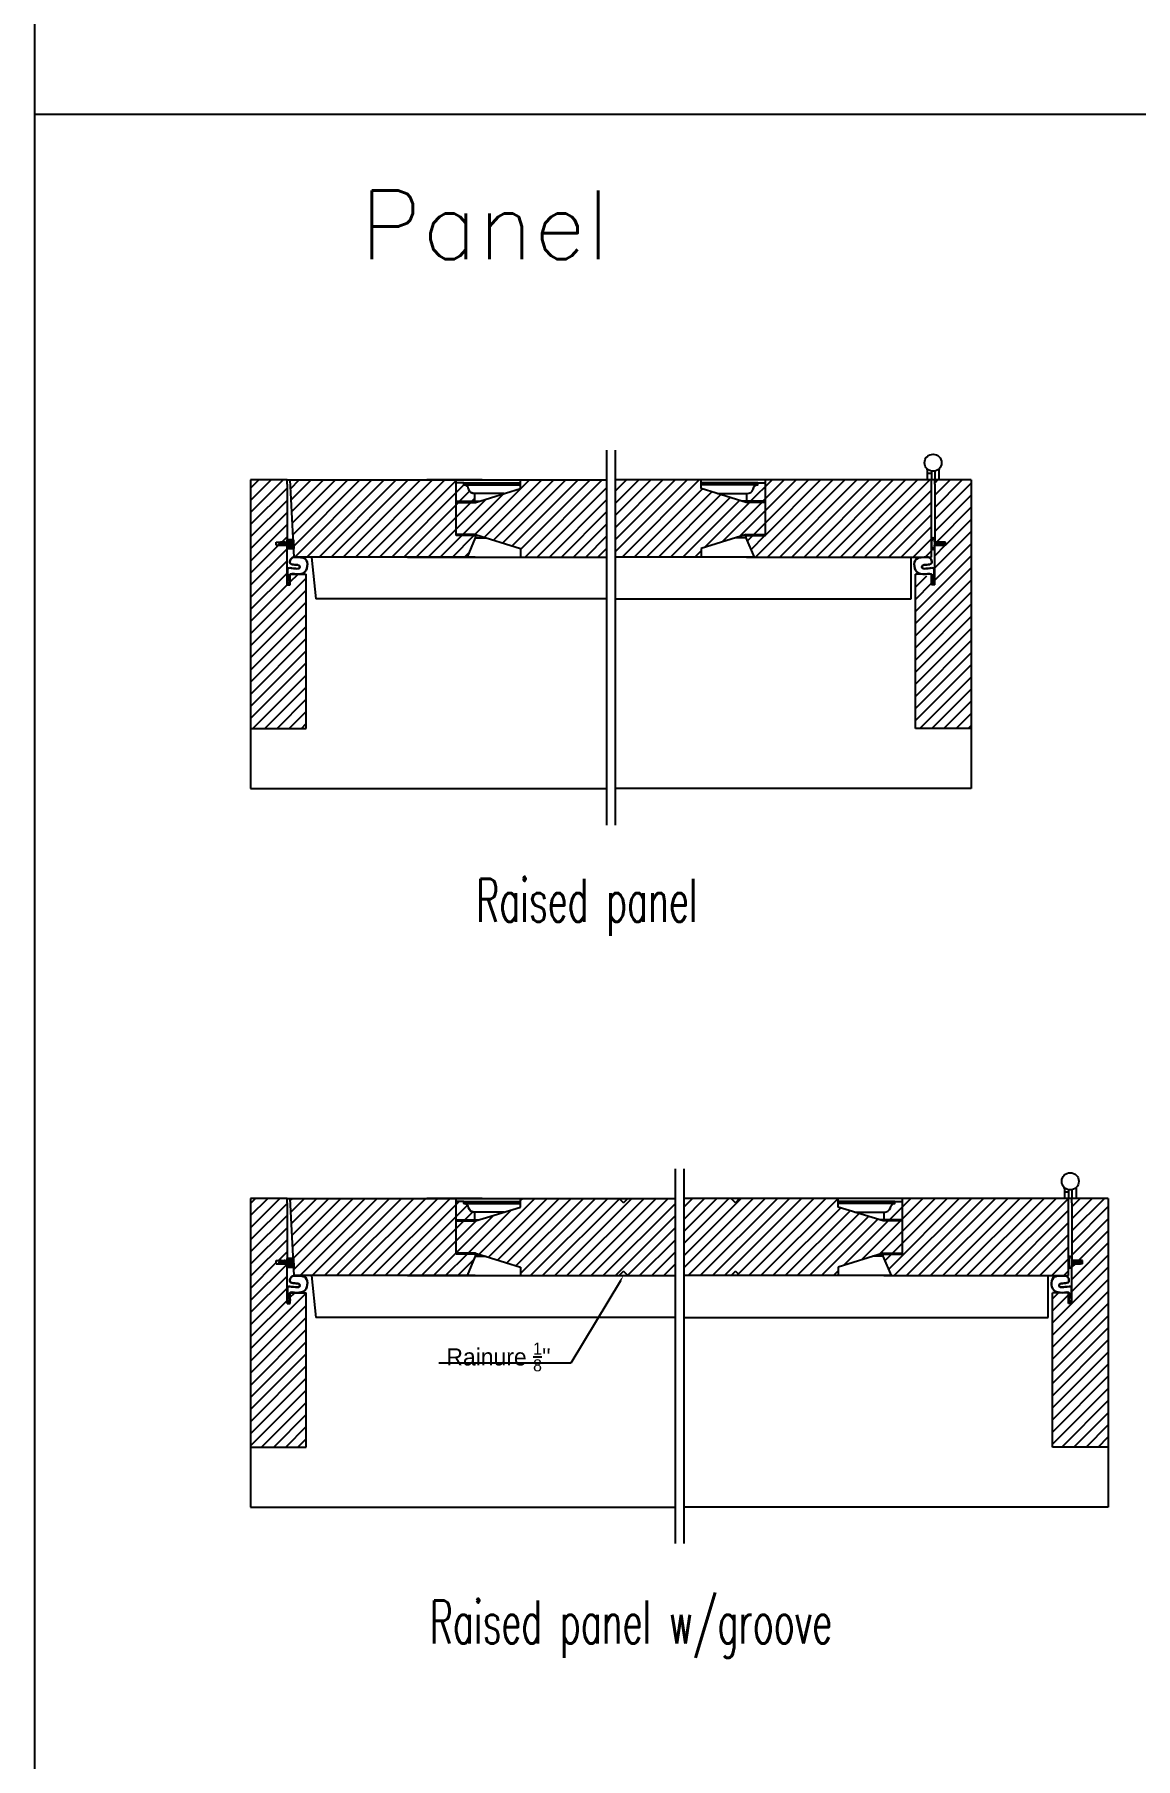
# Model space of a CAD drawing. Header units: inches. Extents: x 1985 to 11287, y 379 to 4336.
# Drawn here: x 7484.3 to 7516.4, y 3470 to 3520.3 of the extents above; entities that cross this region are included whole.
import ezdxf
from ezdxf import colors
from ezdxf.entities.mleader import LeaderData, LeaderLine
from ezdxf.math import Vec2, Vec3

# ---------------------------------------------------------------- set-up
doc = ezdxf.new("R2010")
doc.units = ezdxf.units.IN
doc.header["$MEASUREMENT"] = 0
for name, color, linetype in [('COTE1-1 99', 7, 'CONTINUOUS'), ('detail 99', 30, 'CONTINUOUS'), ('glazing tape 99', 7, 'CONTINUOUS'), ('hardware 99', 94, 'CONTINUOUS'), ('hatch 99', 1, 'CONTINUOUS'), ('separation 99', 3, 'CONTINUOUS'), ('weatherstripping 99', 5, 'CONTINUOUS'), ('wood detail 99', 7, 'CONTINUOUS')]:
    doc.layers.add(name, color=color, linetype=linetype)
doc.styles.add('DIMPLEX', font='dimplex.shx', dxfattribs={"width": 0.8})
doc.styles.add('MARVIN', font='simplex.shx', dxfattribs={"width": 0.6})
doc.styles.get("Standard").update_dxf_attribs({"font": 'txt.shx', "width": 0.8})
pattern_1 = [(45, (7808.01832, 1819.04537), (-0.176776695, 0.176776695), [])]
pattern_2 = [(45, (3330.23896, 5e-13), (-0.176776695, 0.176776695), [])]

msp = doc.modelspace()

# ---------------------------------------------------------------- hatches: boundary and pattern name
at = {"layer": 'glazing tape 99'}
h = msp.add_hatch(color=7, dxfattribs=at)
h.paths.add_polyline_path([(7496.626779, 3506.641169), (7496.626779, 3506.609869), (7497.165793, 3506.609869), (7497.165793, 3506.641169)])
h.paths.add_polyline_path([(7496.626779, 3505.672469), (7496.626779, 3505.641169), (7497.189293, 3505.641169), (7497.189293, 3505.672469)])
h = msp.add_hatch(color=7, dxfattribs=at)
h.paths.add_polyline_path([(7505.099575, 3506.641169), (7505.099575, 3506.609869), (7505.638589, 3506.609869), (7505.638589, 3506.641169)])
h.paths.add_polyline_path([(7505.638589, 3505.641169), (7505.638589, 3505.672469), (7505.076075, 3505.672469), (7505.076075, 3505.641169)])
h = msp.add_hatch(color=7, dxfattribs=at)
h.paths.add_polyline_path([(7496.626779, 3485.684015), (7496.626779, 3485.652715), (7497.165793, 3485.652715), (7497.165793, 3485.684015)])
h.paths.add_polyline_path([(7496.626779, 3484.715315), (7496.626779, 3484.684015), (7497.189293, 3484.684015), (7497.189293, 3484.715315)])
h = msp.add_hatch(color=7, dxfattribs=at)
h.paths.add_polyline_path([(7509.099575, 3485.684015), (7509.099575, 3485.652715), (7509.638589, 3485.652715), (7509.638589, 3485.684015)])
h.paths.add_polyline_path([(7509.638589, 3484.684015), (7509.638589, 3484.715315), (7509.076075, 3484.715315), (7509.076075, 3484.684015)])
at = {"layer": 'hatch 99'}
h = msp.add_hatch(dxfattribs=at)
h.set_pattern_fill('ANSI31', color=256, scale=2, style=0)
h.set_pattern_definition(pattern_2)
h.paths.add_polyline_path([(7492.251767, 3504.516169), (7491.782937, 3504.516169), (7491.782937, 3504.203705), (7491.689279, 3504.203705), (7491.689279, 3505.359669), (7491.376779, 3505.359669), (7491.376779, 3505.453669), (7491.689279, 3505.453669), (7491.689279, 3507.141169), (7491.689279, 3507.266169), (7491.689275, 3507.266169), (7490.626767, 3507.266169), (7490.626767, 3500.016169), (7492.251767, 3500.016169)])
h = msp.add_hatch(dxfattribs=at)
h.set_pattern_fill('ANSI31', color=1, scale=2, style=0)
h.set_pattern_definition([(45, (6202.76248, 4489.56443), (-0.176776695, 0.176776695), [])])
h.paths.add_polyline_path([(7496.626779, 3507.266169), (7495.532593, 3507.266169), (7491.783001, 3507.266169), (7491.900915, 3505.016169), (7496.948172, 3505.016169), (7497.189243, 3505.578669), (7497.189243, 3505.641169), (7496.626779, 3505.641169)])
h.paths.add_polyline_path([(7497.165793, 3506.867669, -0.33870461), (7496.982743, 3506.992669, 0.396713131), (7496.856683, 3507.117669), (7496.849993, 3507.117669), (7496.849993, 3507.180169), (7496.626779, 3507.180169), (7496.626779, 3506.641169), (7497.165793, 3506.641169)], flags=17)
h.paths.add_polyline_path([(7501.007691, 3507.266169), (7498.501793, 3507.266169), (7498.501793, 3507.016169), (7497.189293, 3506.609869), (7496.626779, 3506.609869), (7496.626779, 3505.672469), (7497.189293, 3505.672469), (7498.501793, 3505.266169), (7498.501793, 3505.016169), (7501.007691, 3505.016169)])
h.paths.add_polyline_path([(7505.638589, 3506.609869), (7505.076075, 3506.609869), (7503.763575, 3507.016169), (7503.763575, 3507.266169), (7501.257691, 3507.266169), (7501.257691, 3505.016169), (7503.763575, 3505.016169), (7503.763575, 3505.266169), (7505.076075, 3505.672469), (7505.638589, 3505.672469)])
h.paths.add_polyline_path([(7505.638589, 3507.180169), (7505.415375, 3507.180169), (7505.415375, 3507.117669), (7505.408685, 3507.117669, 0.396713131), (7505.282625, 3506.992669, -0.33870461), (7505.099575, 3506.867669), (7505.099575, 3506.641169), (7505.638589, 3506.641169)], flags=17)
h.paths.add_polyline_path([(7510.482381, 3507.266169), (7505.638589, 3507.266169), (7505.638589, 3505.641169), (7505.076075, 3505.641169), (7505.076075, 3505.578669), (7505.317146, 3505.016169), (7510.482381, 3505.016169)])
h = msp.add_hatch(dxfattribs=at)
h.set_pattern_fill('ANSI31', color=256, scale=2, style=0)
h.set_pattern_definition(pattern_2)
edge = h.paths.add_edge_path()
edge.add_line((7511.638616, 3507.266169), (7510.576104, 3507.266169))
edge.add_line((7510.576104, 3507.266169), (7510.576104, 3507.141169))
edge.add_line((7510.576104, 3507.141169), (7510.576108, 3505.453669))
edge.add_line((7510.576108, 3505.453669), (7510.888604, 3505.453669))
edge.add_line((7510.888604, 3505.453669), (7510.888604, 3505.359669))
edge.add_line((7510.888604, 3505.359669), (7510.576108, 3505.359669))
edge.add_line((7510.576108, 3505.359669), (7510.576108, 3504.200857))
edge.add_spline(control_points=[(7510.30919, 3504.517845), (7510.381075, 3504.532422), (7510.508998, 3504.55006), (7510.548736, 3504.385977), (7510.457945, 3504.342878), (7510.495104, 3504.253425), (7510.565144, 3504.209209)], knot_values=[0.002756706, 0.002756706, 0.002756706, 0.002756706, 0.162430415, 0.217787302, 0.327082606, 0.496812861, 0.496812861, 0.496812861, 0.496812861], degree=3, periodic=0)
edge.add_line((7510.57237, 3504.203705), (7510.482446, 3504.203705))
edge.add_line((7510.482446, 3504.203705), (7510.482446, 3504.514017))
edge.add_spline(control_points=[(7510.30919, 3504.517845), (7510.381075, 3504.532422), (7510.508998, 3504.55006), (7510.548736, 3504.385977), (7510.457945, 3504.342878), (7510.495104, 3504.253425), (7510.565144, 3504.209209)], knot_values=[0.002756706, 0.002756706, 0.002756706, 0.002756706, 0.162430415, 0.217787302, 0.327082606, 0.496812861, 0.496812861, 0.496812861, 0.496812861], degree=3, periodic=0)
edge.add_line((7510.477968, 3504.516169), (7510.013616, 3504.516169))
edge.add_line((7510.013616, 3504.516169), (7510.013616, 3500.016169))
edge.add_line((7510.013616, 3500.016169), (7511.638616, 3500.016169))
edge.add_line((7511.638616, 3500.016169), (7511.638616, 3507.266169))
h = msp.add_hatch(dxfattribs=at)
h.set_pattern_fill('ANSI31', color=256, scale=2, style=0)
h.set_pattern_definition(pattern_2)
h.paths.add_polyline_path([(7492.251767, 3483.559015), (7491.782937, 3483.559015), (7491.782937, 3483.246551), (7491.689279, 3483.246551), (7491.689279, 3484.402515), (7491.376779, 3484.402515), (7491.376779, 3484.496515), (7491.689279, 3484.496515), (7491.689279, 3486.184015), (7491.689279, 3486.309015), (7491.689275, 3486.309015), (7490.626767, 3486.309015), (7490.626767, 3479.059015), (7492.251767, 3479.059015)])
h = msp.add_hatch(dxfattribs=at)
h.set_pattern_fill('ANSI31', color=256, scale=2, style=0)
h.set_pattern_definition(pattern_1)
h.paths.add_polyline_path([(7496.948172, 3484.059015), (7497.189243, 3484.621515), (7497.189243, 3484.684015), (7496.626779, 3484.684015), (7496.626779, 3486.309015), (7491.783001, 3486.309015), (7491.900915, 3484.059015)])
h.paths.add_polyline_path([(7497.165793, 3485.684015), (7497.165793, 3485.910515, -0.405805258), (7496.974195, 3486.077541, 0.303301638), (7496.856683, 3486.160515), (7496.849993, 3486.160515), (7496.849993, 3486.223015), (7496.626779, 3486.223015), (7496.626779, 3485.684015)], flags=17)
h.paths.add_polyline_path([(7501.376793, 3484.059015), (7501.501793, 3484.184015), (7501.626793, 3484.059015), (7503.007691, 3484.059015), (7503.007691, 3486.309015), (7501.626793, 3486.309015), (7501.501793, 3486.184015), (7501.376793, 3486.309015), (7498.657943, 3486.309015), (7498.501793, 3486.309015), (7498.501793, 3486.059015), (7497.189293, 3485.652715), (7496.626779, 3485.652715), (7496.626779, 3484.715315), (7497.189293, 3484.715315), (7498.501793, 3484.309015), (7498.501793, 3484.059015)])
h = msp.add_hatch(dxfattribs=at)
h.set_pattern_fill('ANSI31', color=256, scale=2, style=0)
h.set_pattern_definition(pattern_1)
h.paths.add_polyline_path([(7507.763575, 3484.059015), (7507.763575, 3484.309015), (7509.076075, 3484.715315), (7509.638589, 3484.715315), (7509.638589, 3485.652715), (7509.076075, 3485.652715), (7507.763575, 3486.059015), (7507.763575, 3486.309015), (7504.888575, 3486.309015), (7504.763575, 3486.184015), (7504.638575, 3486.309015), (7503.257691, 3486.309015), (7503.257691, 3484.059015), (7504.638575, 3484.059015), (7504.763575, 3484.184015), (7504.888575, 3484.059015)])
h.paths.add_polyline_path([(7514.482381, 3484.059015), (7514.482381, 3486.309015), (7509.638589, 3486.309015), (7509.638589, 3484.684015), (7509.076075, 3484.684015), (7509.076075, 3484.621515), (7509.317146, 3484.059015)])
h.paths.add_polyline_path([(7509.638589, 3486.223015), (7509.415375, 3486.223015), (7509.415375, 3486.160515), (7509.408685, 3486.160515, 0.303301638), (7509.291172, 3486.077541, -0.405805258), (7509.099575, 3485.910515), (7509.099575, 3485.684015), (7509.638589, 3485.684015)], flags=17)
h = msp.add_hatch(dxfattribs=at)
h.set_pattern_fill('ANSI31', color=256, scale=2, style=0)
h.set_pattern_definition(pattern_2)
edge = h.paths.add_edge_path()
edge.add_line((7515.638616, 3486.309015), (7514.576104, 3486.309015))
edge.add_line((7514.576104, 3486.309015), (7514.576104, 3486.184015))
edge.add_line((7514.576104, 3486.184015), (7514.576108, 3484.496515))
edge.add_line((7514.576108, 3484.496515), (7514.888604, 3484.496515))
edge.add_line((7514.888604, 3484.496515), (7514.888604, 3484.402515))
edge.add_line((7514.888604, 3484.402515), (7514.576108, 3484.402515))
edge.add_line((7514.576108, 3484.402515), (7514.576108, 3483.246551))
edge.add_line((7514.576108, 3483.246551), (7514.482446, 3483.246551))
edge.add_line((7514.482446, 3483.246551), (7514.482446, 3483.558931))
edge.add_spline(control_points=[(7514.30919, 3483.560692), (7514.381075, 3483.575268), (7514.508998, 3483.592907), (7514.548736, 3483.428823), (7514.457945, 3483.385725), (7514.495104, 3483.296272), (7514.565144, 3483.252056)], knot_values=[0.002756706, 0.002756706, 0.002756706, 0.002756706, 0.162430415, 0.217787302, 0.327082606, 0.496812861, 0.496812861, 0.496812861, 0.496812861], degree=3, periodic=0)
edge.add_line((7514.482291, 3483.559015), (7514.013616, 3483.559015))
edge.add_line((7514.013616, 3483.559015), (7514.013616, 3479.059015))
edge.add_line((7514.013616, 3479.059015), (7515.638616, 3479.059015))
edge.add_line((7515.638616, 3479.059015), (7515.638616, 3486.309015))
at = {"layer": 'weatherstripping 99', "lineweight": 30}
for points in [[(7491.720279, 3505.516169), (7491.689305, 3505.516169), (7491.689287, 3505.420648), (7491.655697, 3505.390921), (7491.595903, 3505.390921), (7491.639439, 3505.453169), (7491.611142, 3505.453169), (7491.567606, 3505.390921), (7491.488718, 3505.390921), (7491.532254, 3505.453169), (7491.503957, 3505.453169), (7491.437432, 3505.374421), (7491.437432, 3505.359668), (7491.689275, 3505.359668), (7491.689257, 3505.266169), (7491.720279, 3505.266169)], [(7491.720279, 3484.559015), (7491.689305, 3484.559015), (7491.689287, 3484.463494), (7491.655697, 3484.433767), (7491.595903, 3484.433767), (7491.639439, 3484.496015), (7491.611142, 3484.496015), (7491.567606, 3484.433767), (7491.488718, 3484.433767), (7491.532254, 3484.496015), (7491.503957, 3484.496015), (7491.437432, 3484.417267), (7491.437432, 3484.402515), (7491.689275, 3484.402515), (7491.689257, 3484.309015), (7491.720279, 3484.309015)]]:
    msp.add_hatch(color=5, dxfattribs=at).paths.add_polyline_path(points)
h = msp.add_hatch(dxfattribs=at)
h.set_pattern_fill('ANSI36', color=5, scale=0.125, angle=315, style=0)
h.set_pattern_definition([(0, (7679.512688, 1915.294217), (0.02734375, 0.015625), [0.0390625, -0.0078125, 0, -0.0078125])])
h.paths.add_polyline_path([(7491.874719, 3505.516169), (7491.720279, 3505.516169), (7491.720279, 3505.266169), (7491.887821, 3505.266169)])
h = msp.add_hatch(dxfattribs=at)
h.set_pattern_fill('ANSI36', color=5, scale=0.125, angle=315, style=0)
h.set_pattern_definition([(0, (7679.512688, 1894.337063), (0.02734375, 0.015625), [0.0390625, -0.0078125, 0, -0.0078125])])
h.paths.add_polyline_path([(7491.874719, 3484.559015), (7491.720279, 3484.559015), (7491.720279, 3484.309015), (7491.887821, 3484.309015)])

# ---------------------------------------------------------------- linework, layer by layer
at = {"layer": 'hardware 99', "color": 94}
for p, q in [((7510.357381, 3507.559456), (7510.357381, 3507.266169)), ((7510.482381, 3507.453669), (7510.357381, 3507.453669)), ((7510.482381, 3507.5206), (7510.482381, 3507.266169)), ((7510.576108, 3507.5206), (7510.576108, 3507.266169)), ((7510.701108, 3507.559456), (7510.701108, 3507.266169)), ((7514.357381, 3486.602303), (7514.357381, 3486.309015)), ((7514.701108, 3486.602303), (7514.701108, 3486.309015)), ((7514.482381, 3486.496515), (7514.357381, 3486.496515)), ((7514.482381, 3486.563447), (7514.482381, 3486.309015)), ((7514.576108, 3486.563447), (7514.576108, 3486.309015))]:
    msp.add_line(p, q, dxfattribs=at)
for centre in [(7510.529244, 3507.766169), (7514.529244, 3486.809015)]:
    msp.add_circle(centre, 0.25, dxfattribs=at)
for centre, start, end in [((7510.294881, 3507.559456), 0, 41.4128763), ((7510.763608, 3507.559456), 138.5871237, 180), ((7514.294881, 3486.602303), 0, 41.4128763), ((7514.763608, 3486.602303), 138.5871237, 180)]:
    msp.add_arc(centre, 0.0625, start, end, dxfattribs=at)
at = {"layer": 'separation 99'}
for p, q in [((7484.325689, 3764.575732), (7484.325689, 3512.490972)), ((7554.801223, 3517.920326), (7484.325689, 3517.920326)), ((7484.325689, 3514.186238), (7484.325689, 3468.707265))]:
    msp.add_line(p, q, dxfattribs=at)
at = {"layer": 'weatherstripping 99', "color": 5, "lineweight": 30}
for p, q in [((7491.437432, 3505.374421), (7491.503957, 3505.453169)), ((7491.437432, 3505.374421), (7491.437432, 3505.359669)), ((7491.437432, 3505.359668), (7491.437432, 3505.374421)), ((7491.689275, 3505.359668), (7491.437432, 3505.359668)), ((7491.488718, 3505.390921), (7491.532254, 3505.453169)), ((7491.567606, 3505.390921), (7491.488718, 3505.390921)), ((7491.503957, 3505.453169), (7491.532254, 3505.453169)), ((7491.567606, 3505.390921), (7491.611142, 3505.453169)), ((7491.595903, 3505.390921), (7491.639439, 3505.453169)), ((7491.655697, 3505.390921), (7491.595903, 3505.390921)), ((7491.611142, 3505.453169), (7491.639439, 3505.453169)), ((7491.689287, 3505.420648), (7491.655697, 3505.390921)), ((7491.689275, 3505.359668), (7491.689257, 3505.266169)), ((7491.689257, 3505.266169), (7491.887821, 3505.266169)), ((7491.689305, 3505.516169), (7491.689287, 3505.420648)), ((7491.689305, 3505.516169), (7491.874719, 3505.516169)), ((7491.720279, 3505.266169), (7491.720279, 3505.516169)), ((7491.887821, 3505.266169), (7491.874719, 3505.516169)), ((7510.8592, 3505.406669), (7510.57795, 3505.406669)), ((7491.700238, 3504.682996), (7491.700238, 3504.209209)), ((7510.565144, 3504.682996), (7510.565144, 3504.209209)), ((7491.689305, 3484.559015), (7491.689287, 3484.463494)), ((7491.689305, 3484.559015), (7491.874719, 3484.559015)), ((7491.720279, 3484.309015), (7491.720279, 3484.559015)), ((7491.887821, 3484.309015), (7491.874719, 3484.559015)), ((7491.437432, 3484.417267), (7491.503957, 3484.496015)), ((7491.437432, 3484.417267), (7491.437432, 3484.402515)), ((7491.437432, 3484.402515), (7491.437432, 3484.417267)), ((7491.689275, 3484.402515), (7491.437432, 3484.402515)), ((7491.488718, 3484.433767), (7491.532254, 3484.496015)), ((7491.567606, 3484.433767), (7491.488718, 3484.433767)), ((7491.503957, 3484.496015), (7491.532254, 3484.496015)), ((7491.567606, 3484.433767), (7491.611142, 3484.496015)), ((7491.595903, 3484.433767), (7491.639439, 3484.496015)), ((7491.655697, 3484.433767), (7491.595903, 3484.433767)), ((7491.611142, 3484.496015), (7491.639439, 3484.496015)), ((7491.689287, 3484.463494), (7491.655697, 3484.433767)), ((7491.689275, 3484.402515), (7491.689257, 3484.309015)), ((7491.689257, 3484.309015), (7491.887821, 3484.309015)), ((7514.8592, 3484.449515), (7514.57795, 3484.449515)), ((7491.700238, 3483.725842), (7491.700238, 3483.252056)), ((7514.565144, 3483.725842), (7514.565144, 3483.252056))]:
    msp.add_line(p, q, dxfattribs=at)
at = {"layer": 'weatherstripping 99'}
for p, q in [((7510.57795, 3505.453669), (7510.57795, 3505.359669)), ((7514.57795, 3484.496515), (7514.57795, 3484.402515))]:
    msp.add_line(p, q, dxfattribs=at)
at = {"layer": 'weatherstripping 99', "color": 5, "lineweight": 30}
for centre, radius, start, end in [((7511.974534, 3505.406669), 1.490314, 175.5422501, 184.4577651), ((7510.525368, 3505.53684), 0.039346, 44.9078748, 201.3716879), ((7510.525368, 3505.276497), 0.039346, 158.6283299, 315.092152), ((7510.060911, 3505.406671), 0.517039, 342.211976, 17.7871245), ((7492.083539, 3504.733122), 0.272391, 68.1531508, 90.3367326), ((7510.181844, 3504.733122), 0.272391, 89.6632674, 111.8468492), ((7515.974534, 3484.449515), 1.490314, 175.5422501, 184.4577651), ((7514.525368, 3484.579687), 0.039346, 44.9078748, 201.3716879), ((7514.060911, 3484.449518), 0.517039, 342.211976, 17.7871245), ((7514.525368, 3484.319344), 0.039346, 158.6283299, 315.092152), ((7492.083539, 3483.775969), 0.272391, 68.1531508, 90.3367326), ((7514.181844, 3483.775969), 0.272391, 89.6632674, 111.8468492)]:
    msp.add_arc(centre, radius, start, end, dxfattribs=at)
for points, knots in [([(7492.081938, 3505.005509), (7491.944929, 3505.016584), (7491.850647, 3505.009887), (7491.788344, 3504.966145), (7491.743335, 3504.737866), (7492.066295, 3504.833799), (7492.067932, 3504.608959), (7491.756181, 3504.731373), (7491.700238, 3504.682996)], [0, 0, 0, 0, 0.083614321, 0.208464293, 0.316031641, 0.607589822, 0.683535209, 1.009413891, 1.009413891, 1.009413891, 1.009413891]), ([(7491.956193, 3504.517845), (7492.056429, 3504.521266), (7492.305867, 3504.521046), (7492.312424, 3504.934521), (7492.184903, 3504.985951)], [0, 0, 0, 0, 0.2460489598, 0.6041502785, 0.6041502785, 0.6041502785, 0.6041502785]), ([(7510.30919, 3504.517845), (7510.208954, 3504.521266), (7509.959516, 3504.521046), (7509.952959, 3504.934521), (7510.080479, 3504.985951)], [0, 0, 0, 0, 0.2460489598, 0.6041502785, 0.6041502785, 0.6041502785, 0.6041502785]), ([(7510.183444, 3505.005509), (7510.320453, 3505.016584), (7510.414736, 3505.009887), (7510.477039, 3504.966145), (7510.522048, 3504.737866), (7510.199088, 3504.833799), (7510.19745, 3504.608959), (7510.509202, 3504.731373), (7510.565144, 3504.682996)], [0, 0, 0, 0, 0.083614321, 0.208464293, 0.316031641, 0.607589822, 0.683535209, 1.009413891, 1.009413891, 1.009413891, 1.009413891]), ([(7491.700238, 3504.209209), (7491.770279, 3504.253425), (7491.807438, 3504.342878), (7491.716647, 3504.385977), (7491.756385, 3504.55006), (7491.884307, 3504.532422), (7491.956193, 3504.517845)], [0.0027567057, 0.0027567057, 0.0027567057, 0.0027567057, 0.1724869609, 0.2817822642, 0.3371391511, 0.4968128609, 0.4968128609, 0.4968128609, 0.4968128609]), ([(7510.565144, 3504.209209), (7510.495104, 3504.253425), (7510.457945, 3504.342878), (7510.548736, 3504.385977), (7510.508998, 3504.55006), (7510.381075, 3504.532422), (7510.30919, 3504.517845)], [0.0027567057, 0.0027567057, 0.0027567057, 0.0027567057, 0.1724869609, 0.2817822642, 0.3371391511, 0.4968128609, 0.4968128609, 0.4968128609, 0.4968128609]), ([(7492.081938, 3484.048355), (7491.944929, 3484.05943), (7491.850647, 3484.052734), (7491.788344, 3484.008992), (7491.743335, 3483.780713), (7492.066295, 3483.876645), (7492.067932, 3483.651806), (7491.756181, 3483.774219), (7491.700238, 3483.725842)], [0, 0, 0, 0, 0.083614321, 0.208464293, 0.316031641, 0.607589822, 0.683535209, 1.009413891, 1.009413891, 1.009413891, 1.009413891]), ([(7514.183444, 3484.048355), (7514.320453, 3484.05943), (7514.414736, 3484.052734), (7514.477039, 3484.008992), (7514.522048, 3483.780713), (7514.199088, 3483.876645), (7514.19745, 3483.651806), (7514.509202, 3483.774219), (7514.565144, 3483.725842)], [0, 0, 0, 0, 0.083614321, 0.208464293, 0.316031641, 0.607589822, 0.683535209, 1.009413891, 1.009413891, 1.009413891, 1.009413891]), ([(7491.700238, 3483.252056), (7491.770279, 3483.296272), (7491.807438, 3483.385725), (7491.716647, 3483.428823), (7491.756385, 3483.592907), (7491.884307, 3483.575268), (7491.956193, 3483.560692)], [0.0027567057, 0.0027567057, 0.0027567057, 0.0027567057, 0.1724869609, 0.2817822642, 0.3371391511, 0.4968128609, 0.4968128609, 0.4968128609, 0.4968128609]), ([(7491.956193, 3483.560692), (7492.056429, 3483.564113), (7492.305867, 3483.563893), (7492.312424, 3483.977368), (7492.184903, 3484.028797)], [0, 0, 0, 0, 0.2460489598, 0.6041502785, 0.6041502785, 0.6041502785, 0.6041502785]), ([(7514.30919, 3483.560692), (7514.208954, 3483.564113), (7513.959516, 3483.563893), (7513.952959, 3483.977368), (7514.080479, 3484.028797)], [0, 0, 0, 0, 0.2460489598, 0.6041502785, 0.6041502785, 0.6041502785, 0.6041502785]), ([(7514.565144, 3483.252056), (7514.495104, 3483.296272), (7514.457945, 3483.385725), (7514.548736, 3483.428823), (7514.508998, 3483.592907), (7514.381075, 3483.575268), (7514.30919, 3483.560692)], [0.0027567057, 0.0027567057, 0.0027567057, 0.0027567057, 0.1724869609, 0.2817822642, 0.3371391511, 0.4968128609, 0.4968128609, 0.4968128609, 0.4968128609])]:
    msp.add_open_spline(points, degree=3, knots=knots, dxfattribs=at)
at = {"layer": 'wood detail 99'}
for p, q in [((7501.007691, 3508.134663), (7501.007691, 3497.199215)), ((7501.257691, 3508.134663), (7501.257691, 3497.199215)), ((7491.900915, 3505.016169), (7491.783001, 3507.266169)), ((7495.532593, 3507.266169), (7496.626779, 3507.266169)), ((7497.382252, 3507.266169), (7495.765071, 3507.266169)), ((7496.626779, 3507.266169), (7498.501793, 3507.266169)), ((7496.626779, 3507.266169), (7498.387458, 3507.266169)), ((7496.626779, 3507.266169), (7498.657943, 3507.266169)), ((7498.501793, 3507.016169), (7498.501793, 3507.266169)), ((7498.501793, 3507.266169), (7501.007741, 3507.266169)), ((7498.657943, 3507.266169), (7501.007691, 3507.266169)), ((7503.763575, 3507.266169), (7501.257691, 3507.266169)), ((7503.763575, 3507.016169), (7503.763575, 3507.266169)), ((7505.638589, 3507.266169), (7503.763575, 3507.266169)), ((7505.638589, 3507.266169), (7503.87791, 3507.266169)), ((7510.482381, 3505.016169), (7510.482381, 3507.266169)), ((7511.638616, 3507.266169), (7510.576108, 3507.266169)), ((7491.689279, 3507.141169), (7491.689279, 3505.453669)), ((7498.022083, 3506.867669), (7497.165793, 3506.867669)), ((7497.751793, 3506.867669), (7497.165793, 3506.867669)), ((7497.189293, 3506.609869), (7498.501793, 3507.016169)), ((7505.076075, 3506.609869), (7503.763575, 3507.016169)), ((7504.243285, 3506.867669), (7505.099575, 3506.867669)), ((7504.513575, 3506.867669), (7505.099575, 3506.867669)), ((7510.576104, 3507.141169), (7510.576108, 3505.453669)), ((7491.376779, 3505.453669), (7491.689275, 3505.453669)), ((7491.376779, 3505.359669), (7491.689275, 3505.359669)), ((7497.189293, 3505.672469), (7496.626779, 3505.672469)), ((7497.189293, 3505.641169), (7496.626779, 3505.641169)), ((7497.189293, 3505.641169), (7496.626779, 3505.641169)), ((7497.189293, 3505.641169), (7496.626779, 3505.641169)), ((7497.189243, 3505.641169), (7496.626779, 3505.641169)), ((7497.189243, 3505.641169), (7496.626779, 3505.641169)), ((7497.189243, 3505.578669), (7497.189243, 3505.641169)), ((7497.189243, 3505.578669), (7497.189243, 3505.641169)), ((7497.189293, 3505.672469), (7498.501793, 3505.266169)), ((7497.189293, 3505.578669), (7497.189293, 3505.672469)), ((7497.189293, 3505.578669), (7497.189293, 3505.641169)), ((7497.189293, 3505.578669), (7497.189293, 3505.641169)), ((7497.189293, 3505.578669), (7497.492302, 3505.578669)), ((7498.501793, 3505.266169), (7498.501793, 3505.016169)), ((7505.076075, 3505.672469), (7503.763575, 3505.266169)), ((7503.763575, 3505.266169), (7503.763575, 3505.016169)), ((7505.076075, 3505.578669), (7504.773066, 3505.578669)), ((7505.076075, 3505.672469), (7505.638589, 3505.672469)), ((7505.076075, 3505.578669), (7505.076075, 3505.672469)), ((7505.076075, 3505.641169), (7505.638589, 3505.641169)), ((7505.076075, 3505.578669), (7505.076075, 3505.641169)), ((7505.076075, 3505.641169), (7505.638589, 3505.641169)), ((7505.076075, 3505.641169), (7505.638589, 3505.641169)), ((7505.076075, 3505.578669), (7505.076075, 3505.641169)), ((7510.888604, 3505.453669), (7510.576108, 3505.453669)), ((7510.888604, 3505.359669), (7510.576108, 3505.359669)), ((7495.2067, 3505.016169), (7496.948172, 3505.016169)), ((7496.948172, 3505.016169), (7501.007691, 3505.016169)), ((7496.948172, 3505.016169), (7498.657943, 3505.016169)), ((7496.948222, 3505.016169), (7498.501793, 3505.016169)), ((7496.948222, 3505.016169), (7501.007741, 3505.016169)), ((7496.948222, 3505.016169), (7498.387458, 3505.016169)), ((7497.172481, 3505.016169), (7501.007691, 3505.016169)), ((7498.501793, 3505.016169), (7501.007741, 3505.016169)), ((7498.657943, 3505.016169), (7501.007691, 3505.016169)), ((7503.763575, 3505.016169), (7501.257691, 3505.016169)), ((7505.317146, 3505.016169), (7501.257691, 3505.016169)), ((7505.092902, 3505.016169), (7501.257691, 3505.016169)), ((7505.317146, 3505.016169), (7503.763575, 3505.016169)), ((7505.317146, 3505.016169), (7503.87791, 3505.016169)), ((7509.888716, 3503.797169), (7509.888716, 3505.016169)), ((7490.626767, 3500.016169), (7492.251767, 3500.016169)), ((7490.626767, 3500.016169), (7490.626767, 3498.266169)), ((7511.638616, 3500.016169), (7510.013616, 3500.016169)), ((7511.638616, 3500.016169), (7511.638616, 3498.266169)), ((7490.626767, 3498.266169), (7501.007691, 3498.266169)), ((7511.638616, 3498.266169), (7501.257691, 3498.266169)), ((7503.007691, 3487.17751), (7503.007691, 3476.242062)), ((7503.257691, 3487.17751), (7503.257691, 3476.242062)), ((7491.689279, 3486.184015), (7491.689279, 3484.496515)), ((7491.900915, 3484.059015), (7491.783001, 3486.309015)), ((7495.532593, 3486.309015), (7496.626779, 3486.309015)), ((7497.382252, 3486.309015), (7495.765071, 3486.309015)), ((7496.626779, 3486.309015), (7498.501793, 3486.309015)), ((7496.626779, 3486.309015), (7498.387458, 3486.309015)), ((7496.626779, 3486.309015), (7498.657943, 3486.309015)), ((7498.501793, 3486.059015), (7498.501793, 3486.309015)), ((7498.501793, 3486.309015), (7503.007741, 3486.309015)), ((7498.657943, 3486.309015), (7503.007691, 3486.309015)), ((7501.501793, 3486.184015), (7501.376793, 3486.309015)), ((7501.501793, 3486.184015), (7501.626793, 3486.309015)), ((7507.763575, 3486.309015), (7503.257691, 3486.309015)), ((7504.763575, 3486.184015), (7504.638575, 3486.309015)), ((7504.763575, 3486.184015), (7504.888575, 3486.309015)), ((7507.763575, 3486.059015), (7507.763575, 3486.309015)), ((7509.638589, 3486.309015), (7507.763575, 3486.309015)), ((7509.638589, 3486.309015), (7507.87791, 3486.309015)), ((7514.482381, 3484.059015), (7514.482381, 3486.309015)), ((7514.576104, 3486.184015), (7514.576108, 3484.496515)), ((7515.638616, 3486.309015), (7514.576108, 3486.309015)), ((7498.022083, 3485.910515), (7497.165793, 3485.910515)), ((7497.751793, 3485.910515), (7497.165793, 3485.910515)), ((7497.189293, 3485.652715), (7498.501793, 3486.059015)), ((7509.076075, 3485.652715), (7507.763575, 3486.059015)), ((7508.243285, 3485.910515), (7509.099575, 3485.910515)), ((7508.513575, 3485.910515), (7509.099575, 3485.910515)), ((7497.189293, 3484.715315), (7496.626779, 3484.715315)), ((7497.189293, 3484.684015), (7496.626779, 3484.684015)), ((7497.189293, 3484.684015), (7496.626779, 3484.684015)), ((7497.189293, 3484.684015), (7496.626779, 3484.684015)), ((7497.189243, 3484.684015), (7496.626779, 3484.684015)), ((7497.189243, 3484.684015), (7496.626779, 3484.684015)), ((7497.189243, 3484.621515), (7497.189243, 3484.684015)), ((7497.189243, 3484.621515), (7497.189243, 3484.684015)), ((7497.189293, 3484.715315), (7498.501793, 3484.309015)), ((7497.189293, 3484.621515), (7497.189293, 3484.715315)), ((7497.189293, 3484.621515), (7497.189293, 3484.684015)), ((7497.189293, 3484.621515), (7497.189293, 3484.684015)), ((7497.189293, 3484.621515), (7497.492302, 3484.621515)), ((7509.076075, 3484.715315), (7507.763575, 3484.309015)), ((7509.076075, 3484.621515), (7508.773066, 3484.621515)), ((7509.076075, 3484.715315), (7509.638589, 3484.715315)), ((7509.076075, 3484.621515), (7509.076075, 3484.715315)), ((7509.076075, 3484.684015), (7509.638589, 3484.684015)), ((7509.076075, 3484.621515), (7509.076075, 3484.684015)), ((7509.076075, 3484.684015), (7509.638589, 3484.684015)), ((7509.076075, 3484.684015), (7509.638589, 3484.684015)), ((7509.076075, 3484.621515), (7509.076075, 3484.684015)), ((7491.376779, 3484.496515), (7491.689275, 3484.496515)), ((7491.376779, 3484.402515), (7491.689275, 3484.402515)), ((7495.2067, 3484.059015), (7496.948172, 3484.059015)), ((7496.948172, 3484.059015), (7503.007691, 3484.059015)), ((7496.948172, 3484.059015), (7498.657943, 3484.059015)), ((7496.948222, 3484.059015), (7498.501793, 3484.059015)), ((7496.948222, 3484.059015), (7503.007741, 3484.059015)), ((7496.948222, 3484.059015), (7498.387458, 3484.059015)), ((7497.172481, 3484.059015), (7503.007691, 3484.059015)), ((7498.501793, 3484.309015), (7498.501793, 3484.059015)), ((7498.501793, 3484.059015), (7503.007741, 3484.059015)), ((7498.657943, 3484.059015), (7503.007691, 3484.059015)), ((7501.501793, 3484.184015), (7501.376793, 3484.059015)), ((7501.501793, 3484.184015), (7501.626793, 3484.059015)), ((7507.763575, 3484.059015), (7503.257691, 3484.059015)), ((7509.317146, 3484.059015), (7503.257691, 3484.059015)), ((7509.092902, 3484.059015), (7503.257691, 3484.059015)), ((7504.763575, 3484.184015), (7504.638575, 3484.059015)), ((7504.763575, 3484.184015), (7504.888575, 3484.059015)), ((7507.763575, 3484.309015), (7507.763575, 3484.059015)), ((7509.317146, 3484.059015), (7507.763575, 3484.059015)), ((7509.317146, 3484.059015), (7507.87791, 3484.059015)), ((7513.888716, 3482.840015), (7513.888716, 3484.059015)), ((7514.888604, 3484.496515), (7514.576108, 3484.496515)), ((7514.888604, 3484.402515), (7514.576108, 3484.402515)), ((7490.626767, 3479.059015), (7492.251767, 3479.059015)), ((7490.626767, 3479.059015), (7490.626767, 3477.309015)), ((7515.638616, 3479.059015), (7514.013616, 3479.059015)), ((7515.638616, 3479.059015), (7515.638616, 3477.309015)), ((7490.626767, 3477.309015), (7503.007691, 3477.309015)), ((7515.638616, 3477.309015), (7503.257691, 3477.309015))]:
    msp.add_line(p, q, dxfattribs=at)
at = {"layer": 'wood detail 99', "color": 0}
for p, q in [((7490.626767, 3507.266169), (7490.626767, 3500.016169)), ((7491.689275, 3507.266169), (7490.626767, 3507.266169)), ((7491.573858, 3507.266169), (7490.626767, 3507.266169)), ((7491.689275, 3507.266169), (7496.877838, 3507.266169)), ((7510.576108, 3507.266169), (7505.638589, 3507.266169)), ((7511.638616, 3507.266169), (7511.638616, 3500.016169)), ((7490.626767, 3506.766169), (7490.626767, 3505.453669)), ((7490.626767, 3506.766169), (7490.626767, 3505.453669)), ((7511.638616, 3506.766169), (7511.638616, 3505.453669)), ((7511.638616, 3506.766169), (7511.638616, 3505.453669)), ((7490.626767, 3506.328669), (7490.626767, 3505.453669)), ((7490.626767, 3506.328669), (7490.626767, 3505.453669)), ((7511.638616, 3506.328669), (7511.638616, 3505.453669)), ((7511.638616, 3506.328669), (7511.638616, 3505.453669)), ((7497.172481, 3505.016169), (7491.900915, 3505.016169)), ((7505.092902, 3505.016169), (7510.482381, 3505.016169)), ((7491.689275, 3504.203705), (7491.782937, 3504.203705)), ((7491.782937, 3504.203705), (7491.782937, 3504.516169)), ((7491.782937, 3504.516169), (7492.251767, 3504.516169)), ((7492.251767, 3500.016169), (7492.251767, 3504.516169)), ((7510.482446, 3504.516169), (7510.013616, 3504.516169)), ((7510.013616, 3500.016169), (7510.013616, 3504.516169)), ((7510.482446, 3504.203705), (7510.482446, 3504.516169)), ((7510.576108, 3504.203705), (7510.482446, 3504.203705)), ((7501.007691, 3503.797169), (7492.529005, 3503.797169)), ((7501.257691, 3503.797169), (7509.888716, 3503.797169)), ((7490.626767, 3486.309015), (7490.626767, 3479.059015)), ((7491.689275, 3486.309015), (7490.626767, 3486.309015)), ((7491.573858, 3486.309015), (7490.626767, 3486.309015)), ((7491.689275, 3486.309015), (7496.877838, 3486.309015)), ((7514.576108, 3486.309015), (7509.638589, 3486.309015)), ((7515.638616, 3486.309015), (7515.638616, 3479.059015)), ((7490.626767, 3485.809015), (7490.626767, 3484.496515)), ((7490.626767, 3485.809015), (7490.626767, 3484.496515)), ((7515.638616, 3485.809015), (7515.638616, 3484.496515)), ((7515.638616, 3485.809015), (7515.638616, 3484.496515)), ((7490.626767, 3485.371515), (7490.626767, 3484.496515)), ((7490.626767, 3485.371515), (7490.626767, 3484.496515)), ((7515.638616, 3485.371515), (7515.638616, 3484.496515)), ((7515.638616, 3485.371515), (7515.638616, 3484.496515)), ((7497.172481, 3484.059015), (7491.900915, 3484.059015)), ((7509.092902, 3484.059015), (7514.482381, 3484.059015)), ((7491.782937, 3483.246551), (7491.782937, 3483.559015)), ((7491.782937, 3483.559015), (7492.251767, 3483.559015)), ((7492.251767, 3479.059015), (7492.251767, 3483.559015)), ((7514.482446, 3483.559015), (7514.013616, 3483.559015)), ((7514.013616, 3479.059015), (7514.013616, 3483.559015)), ((7514.482446, 3483.246551), (7514.482446, 3483.559015)), ((7491.689275, 3483.246551), (7491.782937, 3483.246551)), ((7514.576108, 3483.246551), (7514.482446, 3483.246551)), ((7503.007691, 3482.840015), (7492.529005, 3482.840015)), ((7503.257691, 3482.840015), (7513.888716, 3482.840015))]:
    msp.add_line(p, q, dxfattribs=at)
at = {"layer": 'wood detail 99', "color": 7}
for p, q in [((7491.689279, 3507.141169), (7491.689279, 3507.266169)), ((7496.626779, 3505.641169), (7496.626779, 3507.266169)), ((7496.626779, 3505.641169), (7496.626779, 3507.266169)), ((7496.626779, 3505.641169), (7496.626779, 3507.266169)), ((7496.626779, 3505.641169), (7496.626779, 3507.266169)), ((7496.626779, 3505.641169), (7496.626779, 3507.266169)), ((7505.638589, 3505.641169), (7505.638589, 3507.266169)), ((7505.638589, 3505.641169), (7505.638589, 3507.266169)), ((7505.638589, 3505.641169), (7505.638589, 3507.266169)), ((7510.576104, 3507.141169), (7510.576104, 3507.266169)), ((7496.849993, 3507.180169), (7496.626779, 3507.180169)), ((7496.849993, 3507.180169), (7498.501793, 3507.180169)), ((7496.849993, 3507.117669), (7496.849993, 3507.180169)), ((7496.849993, 3507.117669), (7498.501793, 3507.117669)), ((7497.165793, 3506.609869), (7497.165793, 3506.867669)), ((7505.415375, 3507.180169), (7503.763575, 3507.180169)), ((7505.415375, 3507.117669), (7503.763575, 3507.117669)), ((7505.099575, 3506.609869), (7505.099575, 3506.867669)), ((7505.415375, 3507.180169), (7505.638589, 3507.180169)), ((7505.415375, 3507.117669), (7505.415375, 3507.180169)), ((7496.626779, 3506.641169), (7497.165793, 3506.641169)), ((7496.626779, 3506.609869), (7497.189293, 3506.609869)), ((7497.165793, 3506.641169), (7497.290404, 3506.641169)), ((7505.099575, 3506.641169), (7504.974964, 3506.641169)), ((7505.638589, 3506.609869), (7505.076075, 3506.609869)), ((7505.638589, 3506.641169), (7505.099575, 3506.641169)), ((7491.376779, 3505.359669), (7491.376779, 3505.453669)), ((7491.687432, 3505.359669), (7491.437432, 3505.359669)), ((7491.689279, 3504.203693), (7491.689279, 3505.359669)), ((7496.948172, 3505.016169), (7497.189243, 3505.578669)), ((7496.948172, 3505.016169), (7497.189243, 3505.578669)), ((7496.948222, 3505.016169), (7497.189293, 3505.578669)), ((7496.948222, 3505.016169), (7497.189293, 3505.578669)), ((7496.948222, 3505.016169), (7497.189293, 3505.578669)), ((7497.189293, 3505.641169), (7497.290404, 3505.641169)), ((7505.076075, 3505.641169), (7504.974964, 3505.641169)), ((7505.317146, 3505.016169), (7505.076075, 3505.578669)), ((7505.317146, 3505.016169), (7505.076075, 3505.578669)), ((7505.317146, 3505.016169), (7505.076075, 3505.578669)), ((7510.576108, 3504.203693), (7510.576108, 3505.359669)), ((7510.57795, 3505.359669), (7510.82795, 3505.359669)), ((7510.888604, 3505.359669), (7510.888604, 3505.453669)), ((7492.400867, 3505.016309), (7492.529005, 3503.797169)), ((7491.689279, 3486.184015), (7491.689279, 3486.309015)), ((7496.626779, 3484.684015), (7496.626779, 3486.309015)), ((7496.626779, 3484.684015), (7496.626779, 3486.309015)), ((7496.626779, 3484.684015), (7496.626779, 3486.309015)), ((7496.626779, 3484.684015), (7496.626779, 3486.309015)), ((7496.626779, 3484.684015), (7496.626779, 3486.309015)), ((7496.849993, 3486.223015), (7496.626779, 3486.223015)), ((7496.849993, 3486.223015), (7498.501793, 3486.223015)), ((7496.849993, 3486.160515), (7496.849993, 3486.223015)), ((7496.849993, 3486.160515), (7498.501793, 3486.160515)), ((7509.415375, 3486.223015), (7507.763575, 3486.223015)), ((7509.415375, 3486.160515), (7507.763575, 3486.160515)), ((7509.415375, 3486.223015), (7509.638589, 3486.223015)), ((7509.415375, 3486.160515), (7509.415375, 3486.223015)), ((7509.638589, 3484.684015), (7509.638589, 3486.309015)), ((7509.638589, 3484.684015), (7509.638589, 3486.309015)), ((7509.638589, 3484.684015), (7509.638589, 3486.309015)), ((7514.576104, 3486.184015), (7514.576104, 3486.309015)), ((7496.626779, 3485.684015), (7497.165793, 3485.684015)), ((7496.626779, 3485.652715), (7497.189293, 3485.652715)), ((7497.165793, 3485.652715), (7497.165793, 3485.910515)), ((7497.165793, 3485.684015), (7497.290404, 3485.684015)), ((7509.099575, 3485.684015), (7508.974964, 3485.684015)), ((7509.638589, 3485.652715), (7509.076075, 3485.652715)), ((7509.099575, 3485.652715), (7509.099575, 3485.910515)), ((7509.638589, 3485.684015), (7509.099575, 3485.684015)), ((7496.948172, 3484.059015), (7497.189243, 3484.621515)), ((7496.948172, 3484.059015), (7497.189243, 3484.621515)), ((7496.948222, 3484.059015), (7497.189293, 3484.621515)), ((7496.948222, 3484.059015), (7497.189293, 3484.621515)), ((7496.948222, 3484.059015), (7497.189293, 3484.621515)), ((7497.189293, 3484.684015), (7497.290404, 3484.684015)), ((7509.076075, 3484.684015), (7508.974964, 3484.684015)), ((7509.317146, 3484.059015), (7509.076075, 3484.621515)), ((7509.317146, 3484.059015), (7509.076075, 3484.621515)), ((7509.317146, 3484.059015), (7509.076075, 3484.621515)), ((7491.376779, 3484.402515), (7491.376779, 3484.496515)), ((7491.687432, 3484.402515), (7491.437432, 3484.402515)), ((7491.689279, 3483.24654), (7491.689279, 3484.402515)), ((7492.400867, 3484.059156), (7492.529005, 3482.840015)), ((7514.576108, 3483.24654), (7514.576108, 3484.402515)), ((7514.57795, 3484.402515), (7514.82795, 3484.402515)), ((7514.888604, 3484.402515), (7514.888604, 3484.496515))]:
    msp.add_line(p, q, dxfattribs=at)
for points in [[(7496.626779, 3506.641169), (7497.165793, 3506.641169), (7497.165793, 3506.867669, -0.33870461), (7496.982743, 3506.992669, 0.411741612), (7496.849993, 3507.117669), (7496.849993, 3507.180169), (7496.626779, 3507.180169)], [(7505.638589, 3506.641169), (7505.099575, 3506.641169), (7505.099575, 3506.867669, 0.33870461), (7505.282625, 3506.992669, -0.411741612), (7505.415375, 3507.117669), (7505.415375, 3507.180169), (7505.638589, 3507.180169)], [(7496.626779, 3485.684015), (7497.165793, 3485.684015), (7497.165793, 3485.910515, -0.33870461), (7496.982743, 3486.035515, 0.411741612), (7496.849993, 3486.160515), (7496.849993, 3486.223015), (7496.626779, 3486.223015)], [(7509.638589, 3485.684015), (7509.099575, 3485.684015), (7509.099575, 3485.910515, 0.33870461), (7509.282625, 3486.035515, -0.411741612), (7509.415375, 3486.160515), (7509.415375, 3486.223015), (7509.638589, 3486.223015)]]:
    msp.add_lwpolyline(points, format="xyb", dxfattribs=at)
for centre, radius, start, end in [((7496.853338, 3506.988231), 0.129481, 1.9642372, 91.480252), ((7497.155947, 3507.049779), 0.182376, 198.2489105, 273.0948202), ((7505.109421, 3507.049779), 0.182376, 266.9051798, 341.7510895), ((7505.41203, 3506.988231), 0.129481, 88.519748, 178.0357628), ((7496.853338, 3486.031077), 0.129481, 1.9642372, 91.480252), ((7497.155947, 3486.092626), 0.182376, 198.2489105, 273.0948202), ((7509.109421, 3486.092626), 0.182376, 266.9051798, 341.7510895)]:
    msp.add_arc(centre, radius, start, end, dxfattribs=at)

# ---------------------------------------------------------------- texts
at = {"layer": 'detail 99'}
msp.add_text('Panel', height=2, dxfattribs=at).set_placement((7493.820317, 3513.701662))
at = {"layer": 'detail 99', "color": 30, "style": 'MARVIN', "width": 0.6}
for s, p in [('Raised panel', (7497.20362, 3494.380593)), ('Raised panel w/groove', (7495.852713, 3473.331076))]:
    msp.add_text(s, height=1.25, dxfattribs=at).set_placement(p)

# ---------------------------------------------------------------- leaders
at = {"layer": 'COTE1-1 99'}
ml = msp.add_multileader_mtext('Standard', dxfattribs=at)
ml.set_content("\\A1;{\\W1;Rainure \\H0.7x;\\S1/8;\\H1.4286x;''}", color=256, style='DIMPLEX')
ml.set_leader_properties()
ml.build(insert=Vec2(0, 0))
ml.multileader.update_dxf_attribs({"text_right_attachment_type": 6, "dogleg_length": 0.5, "arrow_head_size": 0.18})
ctx = ml.context
ctx.base_point, ctx.char_height, ctx.arrow_head_size, ctx.landing_gap_size, ctx.plane_origin = Vec3(7495.456001, 3481.80708), 0.5, 0.18, 0.09, Vec3(7501.501793, 3484.184015)
ctx.right_attachment, ctx.text_align_type = 6, 2
notes = []
notes.append((ctx, [(0, (1, 1, 0), (7499.96934, 3481.507079), (-1, 0), 0.5, [(0, [(7501.501793, 3484.059015)], 0, [])])]))
ctx.mtext.insert, ctx.mtext.alignment, ctx.mtext.flow_direction = Vec3(7499.37934, 3482.107081), 3, 5
for ctx, leaders in notes:
    for number, flags, end, landing, length, lines in leaders:
        leader = LeaderData()
        leader.index, (leader.has_last_leader_line, leader.has_dogleg_vector, leader.attachment_direction) = number, flags
        leader.last_leader_point, leader.dogleg_vector, leader.dogleg_length = Vec3(end), Vec3(landing), length
        for number, points, colour, breaks in lines:
            line = LeaderLine()
            line.index, line.vertices, line.color, line.breaks = number, Vec3.list(points), colors.encode_raw_color(colour), breaks
            leader.lines.append(line)
        ctx.leaders.append(leader)

doc.saveas('drawing.dxf')
